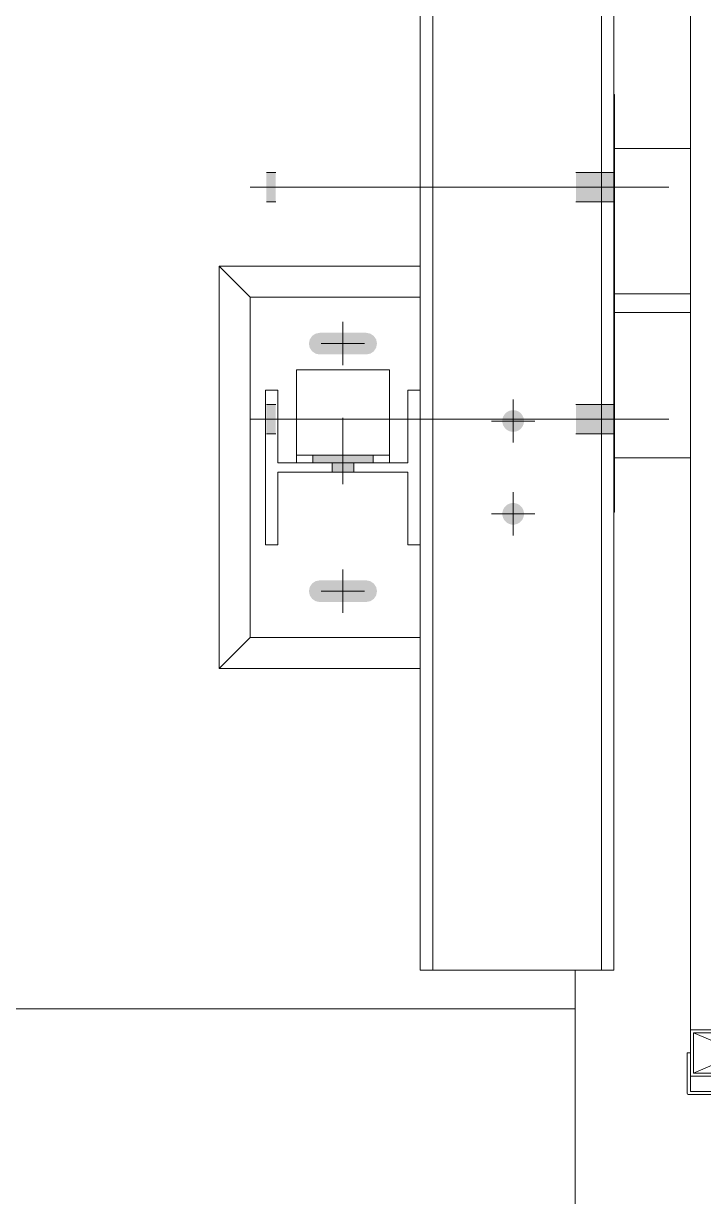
# Model space of a CAD drawing. Header units: millimetres. Extents: x -220592 to 404889, y -217665 to 38245.
# Drawn here: x 7651.02 to 7655.41, y -48026.74 to -48019.15 of the extents above; entities that cross this region are included whole.
import ezdxf

# ---------------------------------------------------------------- set-up
doc = ezdxf.new("R2010")
doc.units = ezdxf.units.MM
doc.linetypes.add('XKITLINE00', pattern=[0])
doc.layers.add('000 - 0_HIDE_OBJ_FRAMING_DEF_SUB_1', color=7, linetype='Continuous')
doc.layers.add('Part', color=7, linetype='Continuous', lineweight=0)

# ---------------------------------------------------------------- blocks, each defined once
blk = doc.blocks.new('*A13471')
at = {"layer": '000 - 0_HIDE_OBJ_FRAMING_DEF_SUB_1', "color": 7, "linetype": 'XKITLINE00', "lineweight": 0}
blk.add_line((-83.06325, 182.190805), (-83.063246, 184.940805), dxfattribs=at)
blk = doc.blocks.new('*A13472')
at = {"layer": '000 - 0_HIDE_OBJ_FRAMING_DEF_SUB_1', "color": 7, "linetype": 'XKITLINE00', "lineweight": 0}
blk.add_line((-83.063349, 184.690405), (-83.063349, 184.940805), dxfattribs=at)
blk = doc.blocks.new('*A13477')
at = {"layer": '000 - 0_HIDE_OBJ_FRAMING_DEF_SUB_1', "color": 7, "linetype": 'XKITLINE00', "lineweight": 0}
for p, q in [((-83.983213, 184.940805), (-83.983213, 212.190805)), ((-82.893213, 184.940805), (-82.893213, 212.190805)), ((-82.813213, 184.940805), (-82.813213, 212.190805)), ((-84.063213, 188.690805), (-84.063213, 208.690805)), ((-84.063213, 184.940805), (-84.063213, 187.690805)), ((-84.063213, 184.940805), (-82.813213, 184.940805))]:
    blk.add_line(p, q, dxfattribs=at)
blk = doc.blocks.new('*A13616')
at = {"layer": 'Part', "color": 7, "linetype": 'XKITLINE00', "lineweight": 0}
blk.add_line((-82.318045, 184.556249), (-82.318045, 197.756135), dxfattribs=at)
blk = doc.blocks.new('*A13622')
at = {"layer": '000 - 0_HIDE_OBJ_FRAMING_DEF_SUB_1', "color": 7, "linetype": 'XKITLINE00', "lineweight": 0}
for p, q in [((-82.807633, 190.602071), (-82.813213, 190.602071)), ((-82.807633, 187.902071), (-82.807633, 190.602071)), ((-82.813213, 187.902071), (-82.807633, 187.902071))]:
    blk.add_line(p, q, dxfattribs=at)
blk = doc.blocks.new('*A13623')
at = {"layer": '000 - 0_HIDE_OBJ_FRAMING_DEF_SUB_1', "color": 7, "linetype": 'XKITLINE00', "lineweight": 0}
for p, q in [((-82.807633, 189.312111), (-82.318045, 189.312111)), ((-82.807633, 189.192111), (-82.318045, 189.192111))]:
    blk.add_line(p, q, dxfattribs=at)
blk = doc.blocks.new('*A13625')
at = {"layer": '000 - 0_HIDE_OBJ_FRAMING_DEF_SUB_1'}
for points in [[(-85.0576, 190.0971), (-84.9976, 190.0971), (-84.9976, 189.9071), (-85.0576, 189.9071)], [(-85.0576, 190.0971), (-84.9976, 190.0971), (-84.9976, 189.9071), (-85.0576, 189.9071)], [(-83.0576, 190.0971), (-82.8076, 190.0971), (-82.8076, 189.9071), (-83.0576, 189.9071)], [(-83.0576, 190.0971), (-82.8076, 190.0971), (-82.8076, 189.9071), (-83.0576, 189.9071)], [(-85.0576, 188.5971), (-84.9976, 188.5971), (-84.9976, 188.4071), (-85.0576, 188.4071)], [(-85.0576, 188.5971), (-84.9976, 188.5971), (-84.9976, 188.4071), (-85.0576, 188.4071)], [(-83.0576, 188.5971), (-82.8076, 188.5971), (-82.8076, 188.4071), (-83.0576, 188.4071)], [(-83.0576, 188.5971), (-82.8076, 188.5971), (-82.8076, 188.4071), (-83.0576, 188.4071)]]:
    blk.add_hatch(color=7, dxfattribs=at).paths.add_polyline_path(points, flags=17)
at = {"layer": '000 - 0_HIDE_OBJ_FRAMING_DEF_SUB_1', "color": 7, "linetype": 'XKITLINE00', "lineweight": 0}
for p, q in [((-85.0576, 190.0971), (-84.9976, 190.0971)), ((-85.0576, 190.0971), (-84.9976, 190.0971)), ((-83.0576, 190.0971), (-82.8076, 190.0971)), ((-83.0576, 190.0971), (-82.8076, 190.0971)), ((-85.1632, 190.0021), (-82.4576, 190.0021)), ((-85.1632, 190.0021), (-82.4576, 190.0021)), ((-85.0576, 189.9071), (-84.9976, 189.9071)), ((-85.0576, 189.9071), (-84.9976, 189.9071)), ((-83.0576, 189.9071), (-82.8076, 189.9071)), ((-83.0576, 189.9071), (-82.8076, 189.9071)), ((-85.0576, 188.5971), (-84.9976, 188.5971)), ((-85.0576, 188.5971), (-84.9976, 188.5971)), ((-83.0576, 188.5971), (-82.8076, 188.5971)), ((-83.0576, 188.5971), (-82.8076, 188.5971)), ((-85.1632, 188.5021), (-82.4576, 188.5021)), ((-85.1632, 188.5021), (-82.4576, 188.5021)), ((-85.0576, 188.4071), (-84.9976, 188.4071)), ((-85.0576, 188.4071), (-84.9976, 188.4071)), ((-83.0576, 188.4071), (-82.8076, 188.4071)), ((-83.0576, 188.4071), (-82.8076, 188.4071))]:
    blk.add_line(p, q, dxfattribs=at)
blk = doc.blocks.new('*A13632')
at = {"layer": '000 - 0_HIDE_OBJ_FRAMING_DEF_SUB_1', "color": 7, "linetype": 'XKITLINE00', "lineweight": 0}
for p, q in [((-84.863213, 188.820805), (-84.863213, 188.220805)), ((-84.263213, 188.820805), (-84.863213, 188.820805)), ((-84.263213, 188.220805), (-84.263213, 188.820805)), ((-84.863213, 188.270805), (-84.263213, 188.270805))]:
    blk.add_line(p, q, dxfattribs=at)
blk = doc.blocks.new('*A13633')
at = {"layer": '000 - 0_HIDE_OBJ_FRAMING_DEF_SUB_1', "color": 7, "linetype": 'XKITLINE00', "lineweight": 0}
for p, q in [((-85.363213, 189.490805), (-85.163213, 189.290805)), ((-85.363213, 186.890805), (-85.363213, 189.490805)), ((-85.363213, 189.490805), (-84.063213, 189.490805)), ((-85.163213, 187.090805), (-85.363213, 186.890805)), ((-85.363213, 186.890805), (-84.063213, 186.890805))]:
    blk.add_line(p, q, dxfattribs=at)
blk = doc.blocks.new('*A13634')
at = {"layer": '000 - 0_HIDE_OBJ_FRAMING_DEF_SUB_1', "color": 7, "linetype": 'XKITLINE00', "lineweight": 0}
for p, q in [((-85.163213, 189.290805), (-85.163213, 187.090805)), ((-85.163213, 189.290805), (-84.063213, 189.290805)), ((-85.163213, 187.090805), (-84.063213, 187.090805))]:
    blk.add_line(p, q, dxfattribs=at)
blk = doc.blocks.new('*A13635')
at = {"layer": '000 - 0_HIDE_OBJ_FRAMING_DEF_SUB_1'}
for points in [[(-84.7582, 188.2208), (-84.7582, 188.2708), (-84.3682, 188.2708), (-84.3682, 188.2208)], [(-84.6332, 188.1608), (-84.6332, 188.2208), (-84.4932, 188.2208), (-84.4932, 188.1608)]]:
    blk.add_hatch(color=7, dxfattribs=at).paths.add_polyline_path(points, flags=17)
at = {"layer": '000 - 0_HIDE_OBJ_FRAMING_DEF_SUB_1', "color": 7, "linetype": 'XKITLINE00', "lineweight": 0}
for p, q in [((-84.5632, 188.0816), (-84.5632, 188.5108)), ((-84.7582, 188.2208), (-84.7582, 188.2708)), ((-84.3682, 188.2208), (-84.3682, 188.2708)), ((-84.6332, 188.1608), (-84.6332, 188.2208)), ((-84.4932, 188.1608), (-84.4932, 188.2208))]:
    blk.add_line(p, q, dxfattribs=at)
blk = doc.blocks.new('*A13636')
at = {"layer": '000 - 0_HIDE_OBJ_FRAMING_DEF_SUB_1'}
for points in [[(-83.4564, 188.5605), (-83.4496, 188.5595), (-83.4429, 188.5578), (-83.4364, 188.5555), (-83.4302, 188.5525), (-83.4243, 188.549), (-83.4188, 188.5449), (-83.4137, 188.5403), (-83.4091, 188.5352), (-83.405, 188.5297), (-83.4015, 188.5238), (-83.3985, 188.5176), (-83.3962, 188.5111), (-83.3946, 188.5045), (-83.3936, 188.4977), (-83.3932, 188.4908), (-83.3936, 188.4839), (-83.3946, 188.4771), (-83.3962, 188.4705), (-83.3985, 188.464), (-83.4015, 188.4578), (-83.405, 188.4519), (-83.4091, 188.4464), (-83.4137, 188.4413), (-83.4188, 188.4367), (-83.4243, 188.4326), (-83.4302, 188.4291), (-83.4364, 188.4261), (-83.4429, 188.4238), (-83.4496, 188.4221), (-83.4564, 188.4211), (-83.4632, 188.4208), (-83.4701, 188.4211), (-83.4769, 188.4221), (-83.4835, 188.4238), (-83.49, 188.4261), (-83.4962, 188.4291), (-83.5021, 188.4326), (-83.5076, 188.4367), (-83.5127, 188.4413), (-83.5173, 188.4464), (-83.5214, 188.4519), (-83.5249, 188.4578), (-83.5279, 188.464), (-83.5302, 188.4705), (-83.5319, 188.4771), (-83.5329, 188.4839), (-83.5332, 188.4908), (-83.5329, 188.4977), (-83.5319, 188.5045), (-83.5302, 188.5111), (-83.5279, 188.5176), (-83.5249, 188.5238), (-83.5214, 188.5297), (-83.5173, 188.5352), (-83.5127, 188.5403), (-83.5076, 188.5449), (-83.5021, 188.549), (-83.4962, 188.5525), (-83.49, 188.5555), (-83.4835, 188.5578), (-83.4769, 188.5595), (-83.4701, 188.5605), (-83.4632, 188.5608)], [(-83.4564, 187.9605), (-83.4496, 187.9595), (-83.4429, 187.9578), (-83.4364, 187.9555), (-83.4302, 187.9525), (-83.4243, 187.949), (-83.4188, 187.9449), (-83.4137, 187.9403), (-83.4091, 187.9352), (-83.405, 187.9297), (-83.4015, 187.9238), (-83.3985, 187.9176), (-83.3962, 187.9111), (-83.3946, 187.9045), (-83.3936, 187.8977), (-83.3932, 187.8908), (-83.3936, 187.8839), (-83.3946, 187.8771), (-83.3962, 187.8705), (-83.3985, 187.864), (-83.4015, 187.8578), (-83.405, 187.8519), (-83.4091, 187.8464), (-83.4137, 187.8413), (-83.4188, 187.8367), (-83.4243, 187.8326), (-83.4302, 187.8291), (-83.4364, 187.8261), (-83.4429, 187.8238), (-83.4496, 187.8221), (-83.4564, 187.8211), (-83.4632, 187.8208), (-83.4701, 187.8211), (-83.4769, 187.8221), (-83.4835, 187.8238), (-83.49, 187.8261), (-83.4962, 187.8291), (-83.5021, 187.8326), (-83.5076, 187.8367), (-83.5127, 187.8413), (-83.5173, 187.8464), (-83.5214, 187.8519), (-83.5249, 187.8578), (-83.5279, 187.864), (-83.5302, 187.8705), (-83.5319, 187.8771), (-83.5329, 187.8839), (-83.5332, 187.8908), (-83.5329, 187.8977), (-83.5319, 187.9045), (-83.5302, 187.9111), (-83.5279, 187.9176), (-83.5249, 187.9238), (-83.5214, 187.9297), (-83.5173, 187.9352), (-83.5127, 187.9403), (-83.5076, 187.9449), (-83.5021, 187.949), (-83.4962, 187.9525), (-83.49, 187.9555), (-83.4835, 187.9578), (-83.4769, 187.9595), (-83.4701, 187.9605), (-83.4632, 187.9608)]]:
    blk.add_hatch(color=7, dxfattribs=at).paths.add_polyline_path(points, flags=17)
at = {"layer": '000 - 0_HIDE_OBJ_FRAMING_DEF_SUB_1', "color": 7, "linetype": 'XKITLINE00', "lineweight": 0}
for p, q in [((-83.4632, 188.6308), (-83.4632, 188.3508)), ((-83.6032, 188.4908), (-83.3232, 188.4908)), ((-83.4632, 188.0308), (-83.4632, 187.7508)), ((-83.6032, 187.8908), (-83.3232, 187.8908))]:
    blk.add_line(p, q, dxfattribs=at)
blk = doc.blocks.new('*A13637')
at = {"layer": '000 - 0_HIDE_OBJ_FRAMING_DEF_SUB_1'}
for points in [[(-84.3485, 189.0176), (-84.3432, 188.9908), (-84.3485, 188.964), (-84.3637, 188.9413), (-84.3864, 188.9261), (-84.4132, 188.9208), (-84.7132, 188.9208), (-84.74, 188.9261), (-84.7627, 188.9413), (-84.7779, 188.964), (-84.7832, 188.9908), (-84.7779, 189.0176), (-84.7627, 189.0403), (-84.74, 189.0555), (-84.7132, 189.0608), (-84.4132, 189.0608), (-84.3864, 189.0555), (-84.3637, 189.0403)], [(-84.3485, 187.4176), (-84.3432, 187.3908), (-84.3485, 187.364), (-84.3637, 187.3413), (-84.3864, 187.3261), (-84.4132, 187.3208), (-84.7132, 187.3208), (-84.74, 187.3261), (-84.7627, 187.3413), (-84.7779, 187.364), (-84.7832, 187.3908), (-84.7779, 187.4176), (-84.7627, 187.4403), (-84.74, 187.4555), (-84.7132, 187.4608), (-84.4132, 187.4608), (-84.3864, 187.4555), (-84.3637, 187.4403)]]:
    blk.add_hatch(color=7, dxfattribs=at).paths.add_polyline_path(points, flags=17)
at = {"layer": '000 - 0_HIDE_OBJ_FRAMING_DEF_SUB_1', "color": 7, "linetype": 'XKITLINE00', "lineweight": 0}
for p, q in [((-84.5632, 189.1308), (-84.5632, 188.8508)), ((-84.7032, 188.9908), (-84.4232, 188.9908)), ((-84.5632, 187.5308), (-84.5632, 187.2508)), ((-84.7032, 187.3908), (-84.4232, 187.3908))]:
    blk.add_line(p, q, dxfattribs=at)
blk = doc.blocks.new('*A13638')
at = {"layer": '000 - 0_HIDE_OBJ_FRAMING_DEF_SUB_1', "color": 7, "linetype": 'XKITLINE00', "lineweight": 0}
for p, q in [((-82.807633, 190.252111), (-82.318045, 190.252111)), ((-82.807633, 188.252111), (-82.318045, 188.252111))]:
    blk.add_line(p, q, dxfattribs=at)
blk = doc.blocks.new('*A13647')
at = {"layer": '000 - 0_HIDE_OBJ_FRAMING_DEF_SUB_1', "color": 7, "linetype": 'XKITLINE00', "lineweight": 0}
for p, q in [((-84.983213, 188.690805), (-85.063213, 188.690805)), ((-85.063213, 188.690805), (-85.063213, 187.690805)), ((-84.983213, 188.220805), (-84.983213, 188.690805)), ((-84.063213, 188.690805), (-84.143213, 188.690805)), ((-84.143213, 188.690805), (-84.143213, 188.220805)), ((-84.063213, 187.690805), (-84.063213, 188.690805)), ((-84.143213, 188.220805), (-84.983213, 188.220805)), ((-84.983213, 187.690805), (-84.983213, 188.160805)), ((-84.983213, 188.160805), (-84.143213, 188.160805)), ((-84.143213, 188.160805), (-84.143213, 187.690805)), ((-85.063213, 187.690805), (-84.983213, 187.690805)), ((-84.143213, 187.690805), (-84.063213, 187.690805))]:
    blk.add_line(p, q, dxfattribs=at)
blk = doc.blocks.new('*A14449')
at = {"layer": 'Part', "color": 7, "linetype": 'XKITLINE00', "lineweight": 0}
for p, q in [((-82.317761, 184.40603), (-82.337761, 184.406027)), ((-82.337761, 184.406027), (-82.337716, 184.146027)), ((-82.317717, 184.15603), (-82.317761, 184.40603)), ((-82.337716, 184.146027), (-82.336029, 184.140471)), ((-82.336029, 184.140471), (-82.331541, 184.136789)), ((-82.331541, 184.136789), (-81.707714, 184.136137)), ((-80.927717, 184.156273), (-82.317717, 184.15603)), ((-81.707714, 184.136137), (-81.702158, 184.134452)), ((-81.702158, 184.134452), (-81.698474, 184.129965)), ((-81.698474, 184.129965), (-81.697712, 184.126138)), ((-81.697548, 183.186138), (-81.697712, 184.126138)), ((-81.677712, 184.126142), (-81.676028, 184.131698)), ((-81.676786, 183.182315), (-81.677712, 184.126142)), ((-81.676028, 184.131698), (-81.671541, 184.135382)), ((-81.671541, 184.135382), (-81.027714, 184.136255)), ((-81.027714, 184.136255), (-81.027702, 184.066255)), ((-80.928462, 184.062446), (-80.927717, 184.156273)), ((-81.027702, 184.066255), (-81.026015, 184.0607)), ((-81.026015, 184.0607), (-81.021527, 184.057018)), ((-81.021527, 184.057018), (-80.9377, 184.056271)), ((-80.9377, 184.056271), (-80.932145, 184.057957)), ((-80.932145, 184.057957), (-80.928462, 184.062446)), ((-81.026798, 183.250082), (-81.027546, 183.176255)), ((-81.023116, 183.254571), (-81.026798, 183.250082)), ((-81.01756, 183.256257), (-81.023116, 183.254571)), ((-80.933733, 183.25551), (-81.01756, 183.256257)), ((-80.929245, 183.251828), (-80.933733, 183.25551)), ((-80.927559, 183.246273), (-80.929245, 183.251828)), ((-80.927543, 183.156273), (-80.927559, 183.246273)), ((-82.336784, 183.169854), (-82.337499, 182.906027)), ((-82.333102, 183.174342), (-82.336784, 183.169854)), ((-82.327546, 183.176028), (-82.333102, 183.174342)), ((-81.70372, 183.176899), (-82.327546, 183.176028)), ((-82.317543, 183.15603), (-80.927543, 183.156273)), ((-82.317499, 182.90603), (-82.317543, 183.15603)), ((-81.699232, 183.180582), (-81.70372, 183.176899)), ((-81.697548, 183.186138), (-81.699232, 183.180582)), ((-81.673102, 183.177828), (-81.676786, 183.182315)), ((-81.667546, 183.176144), (-81.673102, 183.177828)), ((-81.027546, 183.176255), (-81.667546, 183.176144)), ((-82.337499, 182.906027), (-82.317499, 182.90603))]:
    blk.add_line(p, q, dxfattribs=at)
blk = doc.blocks.new('*A14450')
at = {"layer": 'Part', "color": 7, "linetype": 'XKITLINE00', "lineweight": 0}
for p, q in [((-81.668045, 184.556249), (-82.318045, 184.556249)), ((-82.318045, 184.556249), (-82.318045, 184.256249)), ((-81.668045, 184.256249), (-81.668045, 184.556249)), ((-82.298045, 184.276249), (-81.688045, 184.536249)), ((-82.298045, 184.536249), (-81.688045, 184.276249)), ((-82.298045, 184.276249), (-82.298045, 184.536249)), ((-82.298045, 184.536249), (-81.688045, 184.536249)), ((-81.688045, 184.536249), (-81.688045, 184.276249)), ((-82.318045, 184.256249), (-81.668045, 184.256249)), ((-81.688045, 184.276249), (-82.298045, 184.276249))]:
    blk.add_line(p, q, dxfattribs=at)
blk = doc.blocks.new('*A14599')
at = {"layer": '000 - 0_HIDE_OBJ_FRAMING_DEF_SUB_1', "color": 7, "linetype": 'XKITLINE00', "lineweight": 0}
for p, q in [((-87.063349, 184.690405), (-83.063349, 184.690405)), ((-87.063349, 182.690405), (-87.063349, 184.690405)), ((-83.063349, 184.690405), (-83.063349, 182.690405)), ((-83.063349, 182.690405), (-87.063349, 182.690405))]:
    blk.add_line(p, q, dxfattribs=at)

msp = doc.modelspace()

# ---------------------------------------------------------------- block references
at = {"color": 7, "lineweight": 0}
for name in ['*A13471', '*A13472', '*A13477', '*A13616', '*A13622', '*A13638', '*A13625', '*A13633', '*A13634', '*A13623', '*A13637', '*A13632', '*A13647', '*A13636', '*A13635', '*A14599', '*A14450', '*A14449']:
    msp.add_blockref(name, (7737.6457, -48210.2152), dxfattribs=at)

doc.saveas('drawing.dxf')
